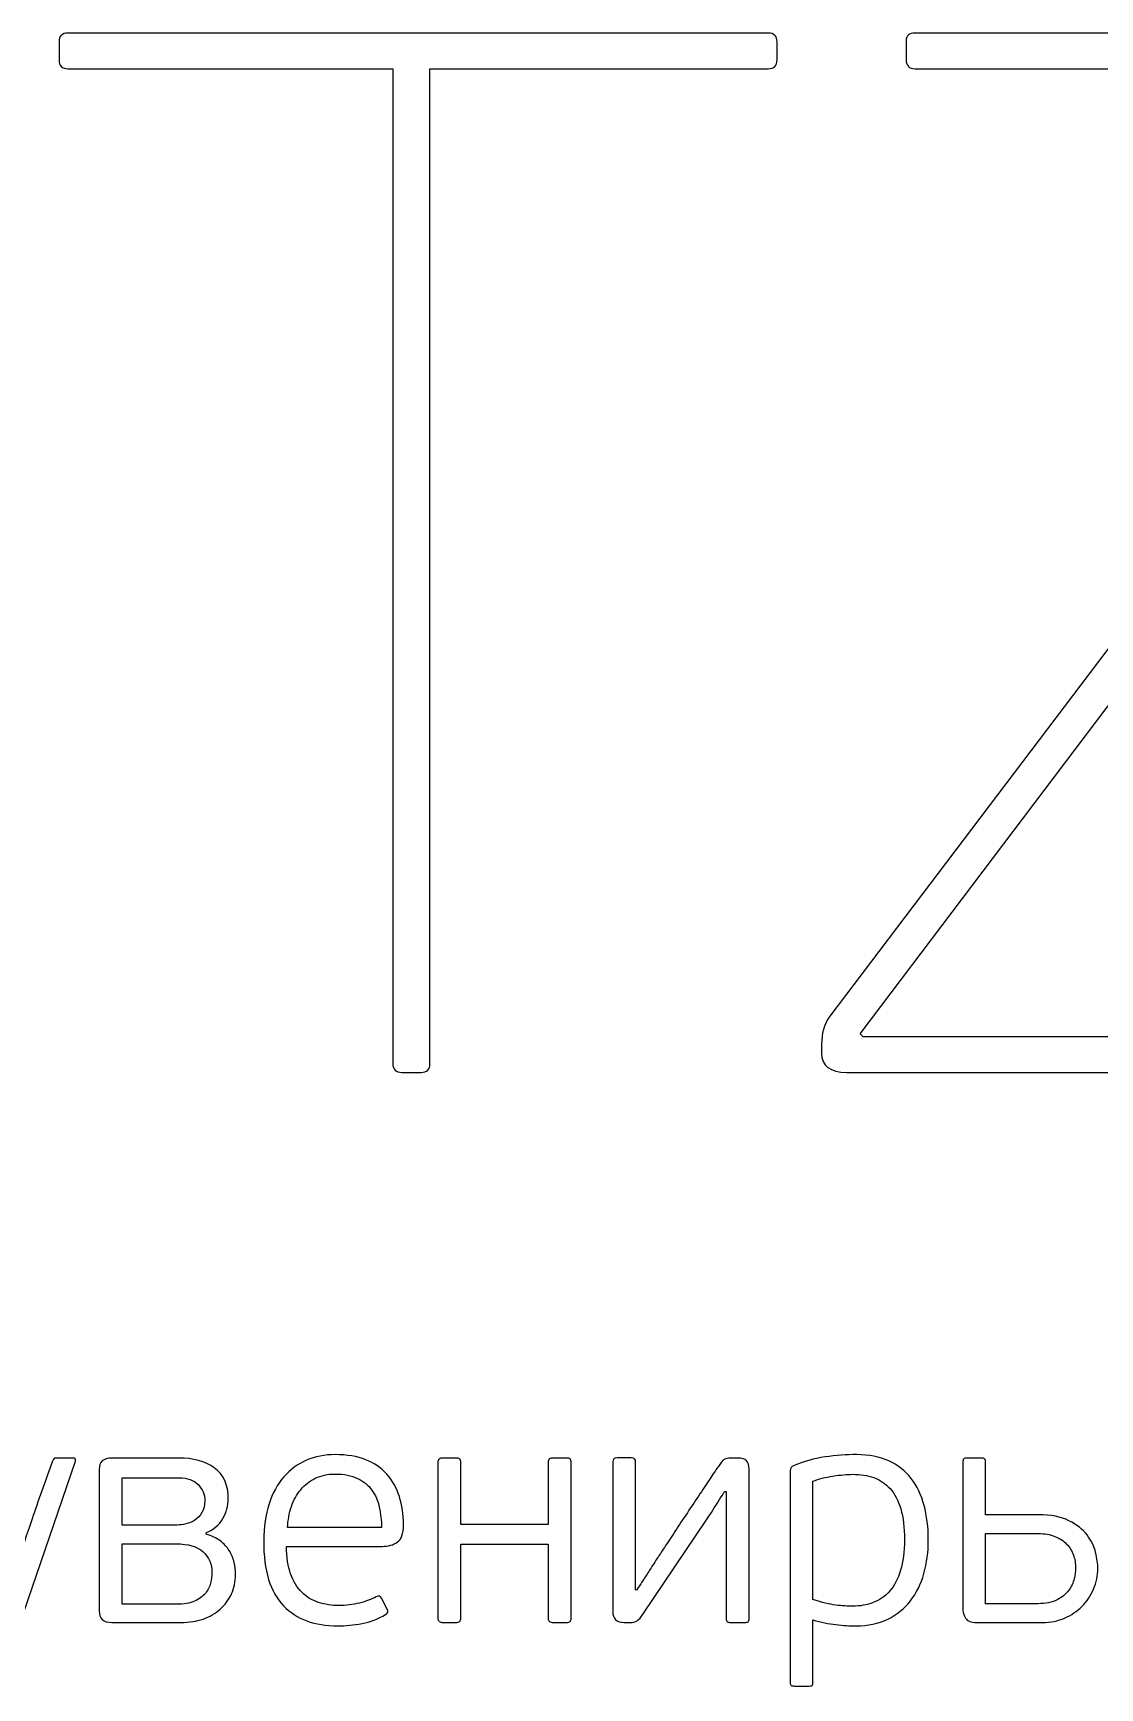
# Model space of a CAD drawing. Header units: centimetres. Extents: x -21.3 to 21.2, y -15.2 to 14.8.
# Drawn here: x 6.617 to 7.396, y -3.583 to -2.374 of the extents above; entities that cross this region are included whole.
import ezdxf

# ---------------------------------------------------------------- set-up
doc = ezdxf.new("R2010")
doc.units = ezdxf.units.CM
doc.header["$MEASUREMENT"] = 0
doc.layers.add('layer 1', color=7, linetype='Continuous')

msp = doc.modelspace()

# ---------------------------------------------------------------- linework, layer by layer
at = {"layer": 'layer 1', "color": 29}
for points, knots in [([(7.15381, -2.37392), (7.15814, -2.37392), (7.1603, -2.37609), (7.1603, -2.38042), (7.1603, -2.38042), (7.1603, -2.38042), (7.1603, -2.39341), (7.1603, -2.39341), (7.1603, -2.39341), (7.1603, -2.39774), (7.15814, -2.39991), (7.15381, -2.39991), (7.15381, -2.39991), (7.15381, -2.39991), (6.90693, -2.39991), (6.90693, -2.39991), (6.90693, -2.39991), (6.90693, -2.39991), (6.90693, -3.12645), (6.90693, -3.12645), (6.90693, -3.12645), (6.90693, -3.13079), (6.90477, -3.13295), (6.90043, -3.13295), (6.90043, -3.13295), (6.90043, -3.13295), (6.88636, -3.13295), (6.88636, -3.13295), (6.88636, -3.13295), (6.88203, -3.13295), (6.87986, -3.13079), (6.87986, -3.12645), (6.87986, -3.12645), (6.87986, -3.12645), (6.87986, -2.39991), (6.87986, -2.39991), (6.87986, -2.39991), (6.87986, -2.39991), (6.64273, -2.39991), (6.64273, -2.39991), (6.64273, -2.39991), (6.6384, -2.39991), (6.63623, -2.39774), (6.63623, -2.39341), (6.63623, -2.39341), (6.63623, -2.39341), (6.63623, -2.38042), (6.63623, -2.38042), (6.63623, -2.38042), (6.63623, -2.37609), (6.6384, -2.37392), (6.64273, -2.37392), (6.64273, -2.37392), (6.64273, -2.37392), (7.15381, -2.37392), (7.15381, -2.37392)], [0, 0, 0, 0, 0.0666667, 0.0666667, 0.0666667, 0.0666667, 0.1333333, 0.1333333, 0.1333333, 0.1333333, 0.2, 0.2, 0.2, 0.2, 0.2666667, 0.2666667, 0.2666667, 0.2666667, 0.3333333, 0.3333333, 0.3333333, 0.3333333, 0.4, 0.4, 0.4, 0.4, 0.4666667, 0.4666667, 0.4666667, 0.4666667, 0.5333333, 0.5333333, 0.5333333, 0.5333333, 0.6, 0.6, 0.6, 0.6, 0.6666667, 0.6666667, 0.6666667, 0.6666667, 0.7333333, 0.7333333, 0.7333333, 0.7333333, 0.8, 0.8, 0.8, 0.8, 0.8666667, 0.8666667, 0.8666667, 0.8666667, 1, 1, 1, 1]), ([(7.261, -2.39991), (7.25667, -2.39991), (7.2545, -2.39774), (7.2545, -2.39341), (7.2545, -2.39341), (7.2545, -2.39341), (7.2545, -2.37933), (7.2545, -2.37933), (7.2545, -2.37933), (7.2545, -2.37572), (7.25667, -2.37392), (7.261, -2.37392), (7.261, -2.37392), (7.261, -2.37392), (7.73093, -2.37392), (7.73093, -2.37392), (7.73093, -2.37392), (7.7367, -2.37392), (7.74121, -2.37482), (7.74446, -2.37662), (7.74446, -2.37662), (7.74771, -2.37843), (7.74933, -2.38258), (7.74933, -2.38908), (7.74933, -2.38908), (7.74933, -2.38908), (7.74933, -2.39558), (7.74933, -2.39558), (7.74933, -2.39558), (7.74933, -2.40207), (7.74753, -2.40785), (7.74392, -2.4129), (7.74392, -2.4129), (7.74392, -2.4129), (7.22094, -3.1048), (7.22094, -3.1048), (7.22094, -3.1048), (7.22094, -3.1048), (7.2231, -3.10696), (7.2231, -3.10696), (7.2231, -3.10696), (7.2231, -3.10696), (7.73743, -3.10696), (7.73743, -3.10696), (7.73743, -3.10696), (7.74176, -3.10696), (7.74392, -3.10913), (7.74392, -3.11346), (7.74392, -3.11346), (7.74392, -3.11346), (7.74392, -3.12645), (7.74392, -3.12645), (7.74392, -3.12645), (7.74392, -3.13079), (7.74176, -3.13295), (7.73743, -3.13295), (7.73743, -3.13295), (7.73743, -3.13295), (7.21119, -3.13295), (7.21119, -3.13295), (7.21119, -3.13295), (7.19892, -3.13295), (7.19278, -3.12826), (7.19278, -3.11887), (7.19278, -3.11887), (7.19278, -3.11887), (7.19278, -3.11238), (7.19278, -3.11238), (7.19278, -3.11238), (7.19278, -3.10444), (7.19459, -3.09794), (7.1982, -3.09289), (7.1982, -3.09289), (7.1982, -3.09289), (7.7201, -2.40315), (7.7201, -2.40315), (7.7201, -2.40315), (7.7201, -2.40315), (7.7201, -2.39991), (7.7201, -2.39991), (7.7201, -2.39991), (7.7201, -2.39991), (7.261, -2.39991), (7.261, -2.39991)], [0, 0, 0, 0, 0.0454545, 0.0454545, 0.0454545, 0.0454545, 0.0909091, 0.0909091, 0.0909091, 0.0909091, 0.1363636, 0.1363636, 0.1363636, 0.1363636, 0.1818182, 0.1818182, 0.1818182, 0.1818182, 0.2272727, 0.2272727, 0.2272727, 0.2272727, 0.2727273, 0.2727273, 0.2727273, 0.2727273, 0.3181818, 0.3181818, 0.3181818, 0.3181818, 0.3636364, 0.3636364, 0.3636364, 0.3636364, 0.4090909, 0.4090909, 0.4090909, 0.4090909, 0.4545455, 0.4545455, 0.4545455, 0.4545455, 0.5, 0.5, 0.5, 0.5, 0.5454545, 0.5454545, 0.5454545, 0.5454545, 0.5909091, 0.5909091, 0.5909091, 0.5909091, 0.6363636, 0.6363636, 0.6363636, 0.6363636, 0.6818182, 0.6818182, 0.6818182, 0.6818182, 0.7272727, 0.7272727, 0.7272727, 0.7272727, 0.7727273, 0.7727273, 0.7727273, 0.7727273, 0.8181818, 0.8181818, 0.8181818, 0.8181818, 0.8636364, 0.8636364, 0.8636364, 0.8636364, 0.9090909, 0.9090909, 0.9090909, 0.9090909, 1, 1, 1, 1]), ([(6.601, -3.55487), (6.59749, -3.56524), (6.59318, -3.57244), (6.58808, -3.57648), (6.58808, -3.57648), (6.58297, -3.58052), (6.57637, -3.58254), (6.56829, -3.58254), (6.56829, -3.58254), (6.56616, -3.58254), (6.56353, -3.58243), (6.5604, -3.5822), (6.5604, -3.5822), (6.55727, -3.58197), (6.5538, -3.58125), (6.54999, -3.58003), (6.54999, -3.58003), (6.54786, -3.57942), (6.54702, -3.57827), (6.54748, -3.5766), (6.54748, -3.5766), (6.54748, -3.5766), (6.54976, -3.56813), (6.54976, -3.56813), (6.54976, -3.56813), (6.55007, -3.56707), (6.55049, -3.56646), (6.55103, -3.5663), (6.55103, -3.5663), (6.55156, -3.56615), (6.55228, -3.56623), (6.5532, -3.56653), (6.5532, -3.56653), (6.5564, -3.5673), (6.5588, -3.56779), (6.5604, -3.56802), (6.5604, -3.56802), (6.562, -3.56825), (6.56372, -3.56836), (6.56555, -3.56836), (6.56555, -3.56836), (6.56799, -3.56836), (6.5702, -3.56817), (6.57218, -3.56779), (6.57218, -3.56779), (6.57416, -3.56741), (6.57596, -3.56665), (6.57755, -3.5655), (6.57755, -3.5655), (6.57916, -3.56436), (6.58064, -3.56276), (6.58202, -3.5607), (6.58202, -3.5607), (6.58339, -3.55864), (6.58461, -3.55594), (6.58567, -3.55258), (6.58567, -3.55258), (6.58567, -3.55258), (6.59254, -3.53382), (6.59254, -3.53382), (6.59254, -3.53382), (6.59254, -3.53382), (6.58865, -3.53382), (6.58865, -3.53382), (6.58865, -3.53382), (6.58697, -3.53382), (6.58545, -3.53352), (6.58408, -3.53291), (6.58408, -3.53291), (6.5827, -3.5323), (6.58148, -3.5304), (6.58041, -3.52719), (6.58041, -3.52719), (6.58041, -3.52719), (6.54382, -3.41695), (6.54382, -3.41695), (6.54382, -3.41695), (6.54336, -3.41542), (6.54389, -3.41466), (6.54542, -3.41466), (6.54542, -3.41466), (6.54542, -3.41466), (6.558, -3.41466), (6.558, -3.41466), (6.558, -3.41466), (6.55907, -3.41466), (6.55975, -3.41482), (6.56006, -3.41512), (6.56006, -3.41512), (6.56036, -3.41542), (6.56067, -3.41596), (6.56097, -3.41672), (6.56097, -3.41672), (6.56204, -3.42008), (6.5636, -3.42488), (6.56566, -3.43113), (6.56566, -3.43113), (6.56772, -3.43738), (6.56989, -3.4439), (6.57218, -3.45069), (6.57218, -3.45069), (6.57447, -3.45747), (6.5766, -3.46399), (6.57859, -3.47024), (6.57859, -3.47024), (6.58057, -3.47649), (6.58217, -3.4813), (6.58339, -3.48465), (6.58339, -3.48465), (6.58385, -3.48587), (6.58457, -3.48827), (6.58556, -3.49186), (6.58556, -3.49186), (6.58655, -3.49544), (6.58766, -3.49929), (6.58888, -3.5034), (6.58888, -3.5034), (6.5901, -3.50752), (6.59124, -3.51141), (6.59231, -3.51507), (6.59231, -3.51507), (6.59338, -3.51873), (6.59414, -3.52117), (6.59459, -3.52239), (6.59459, -3.52239), (6.59459, -3.52239), (6.59574, -3.52239), (6.59574, -3.52239), (6.59574, -3.52239), (6.59665, -3.51964), (6.59776, -3.51622), (6.59906, -3.51209), (6.59906, -3.51209), (6.60035, -3.50798), (6.60165, -3.5039), (6.60294, -3.49986), (6.60294, -3.49986), (6.60424, -3.49582), (6.60538, -3.4922), (6.60638, -3.489), (6.60638, -3.489), (6.60736, -3.4858), (6.60801, -3.48381), (6.60832, -3.48305), (6.60832, -3.48305), (6.60878, -3.48198), (6.60973, -3.47927), (6.61118, -3.47493), (6.61118, -3.47493), (6.61262, -3.47058), (6.61442, -3.46529), (6.61655, -3.45903), (6.61655, -3.45903), (6.61869, -3.45278), (6.62105, -3.44599), (6.62364, -3.43868), (6.62364, -3.43868), (6.62623, -3.43136), (6.62883, -3.42412), (6.63142, -3.41695), (6.63142, -3.41695), (6.63172, -3.41619), (6.63203, -3.41562), (6.63233, -3.41523), (6.63233, -3.41523), (6.63264, -3.41485), (6.63333, -3.41466), (6.63439, -3.41466), (6.63439, -3.41466), (6.63439, -3.41466), (6.64629, -3.41466), (6.64629, -3.41466), (6.64629, -3.41466), (6.64796, -3.41466), (6.64857, -3.41542), (6.64812, -3.41695), (6.64812, -3.41695), (6.64812, -3.41695), (6.601, -3.55487), (6.601, -3.55487)], [0, 0, 0, 0, 0.0217391, 0.0217391, 0.0217391, 0.0217391, 0.0434783, 0.0434783, 0.0434783, 0.0434783, 0.0652174, 0.0652174, 0.0652174, 0.0652174, 0.0869565, 0.0869565, 0.0869565, 0.0869565, 0.1086957, 0.1086957, 0.1086957, 0.1086957, 0.1304348, 0.1304348, 0.1304348, 0.1304348, 0.1521739, 0.1521739, 0.1521739, 0.1521739, 0.173913, 0.173913, 0.173913, 0.173913, 0.1956522, 0.1956522, 0.1956522, 0.1956522, 0.2173913, 0.2173913, 0.2173913, 0.2173913, 0.2391304, 0.2391304, 0.2391304, 0.2391304, 0.2608696, 0.2608696, 0.2608696, 0.2608696, 0.2826087, 0.2826087, 0.2826087, 0.2826087, 0.3043478, 0.3043478, 0.3043478, 0.3043478, 0.326087, 0.326087, 0.326087, 0.326087, 0.3478261, 0.3478261, 0.3478261, 0.3478261, 0.3695652, 0.3695652, 0.3695652, 0.3695652, 0.3913043, 0.3913043, 0.3913043, 0.3913043, 0.4130435, 0.4130435, 0.4130435, 0.4130435, 0.4347826, 0.4347826, 0.4347826, 0.4347826, 0.4565217, 0.4565217, 0.4565217, 0.4565217, 0.4782609, 0.4782609, 0.4782609, 0.4782609, 0.5, 0.5, 0.5, 0.5, 0.5217391, 0.5217391, 0.5217391, 0.5217391, 0.5434783, 0.5434783, 0.5434783, 0.5434783, 0.5652174, 0.5652174, 0.5652174, 0.5652174, 0.5869565, 0.5869565, 0.5869565, 0.5869565, 0.6086957, 0.6086957, 0.6086957, 0.6086957, 0.6304348, 0.6304348, 0.6304348, 0.6304348, 0.6521739, 0.6521739, 0.6521739, 0.6521739, 0.673913, 0.673913, 0.673913, 0.673913, 0.6956522, 0.6956522, 0.6956522, 0.6956522, 0.7173913, 0.7173913, 0.7173913, 0.7173913, 0.7391304, 0.7391304, 0.7391304, 0.7391304, 0.7608696, 0.7608696, 0.7608696, 0.7608696, 0.7826087, 0.7826087, 0.7826087, 0.7826087, 0.8043478, 0.8043478, 0.8043478, 0.8043478, 0.826087, 0.826087, 0.826087, 0.826087, 0.8478261, 0.8478261, 0.8478261, 0.8478261, 0.8695652, 0.8695652, 0.8695652, 0.8695652, 0.8913043, 0.8913043, 0.8913043, 0.8913043, 0.9130435, 0.9130435, 0.9130435, 0.9130435, 0.9347826, 0.9347826, 0.9347826, 0.9347826, 0.9565217, 0.9565217, 0.9565217, 0.9565217, 1, 1, 1, 1]), ([(6.74349, -3.47024), (6.74761, -3.47146), (6.75104, -3.4731), (6.75378, -3.47516), (6.75378, -3.47516), (6.75653, -3.47722), (6.75874, -3.47958), (6.76041, -3.48225), (6.76041, -3.48225), (6.76209, -3.48492), (6.76327, -3.48778), (6.76396, -3.49083), (6.76396, -3.49083), (6.76465, -3.49388), (6.76499, -3.49685), (6.76499, -3.49975), (6.76499, -3.49975), (6.76499, -3.50493), (6.764, -3.50966), (6.76202, -3.51393), (6.76202, -3.51393), (6.76003, -3.5182), (6.75729, -3.52189), (6.75378, -3.52502), (6.75378, -3.52502), (6.75027, -3.52815), (6.74612, -3.53055), (6.74132, -3.53222), (6.74132, -3.53222), (6.73652, -3.5339), (6.73122, -3.53474), (6.72542, -3.53474), (6.72542, -3.53474), (6.72542, -3.53474), (6.67464, -3.53474), (6.67464, -3.53474), (6.67464, -3.53474), (6.66854, -3.53474), (6.6655, -3.53192), (6.6655, -3.52628), (6.6655, -3.52628), (6.6655, -3.52628), (6.6655, -3.42312), (6.6655, -3.42312), (6.6655, -3.42312), (6.6655, -3.41748), (6.66854, -3.41466), (6.67464, -3.41466), (6.67464, -3.41466), (6.67464, -3.41466), (6.72359, -3.41466), (6.72359, -3.41466), (6.72359, -3.41466), (6.73412, -3.41466), (6.74276, -3.41706), (6.74955, -3.42187), (6.74955, -3.42187), (6.75634, -3.42667), (6.75973, -3.43418), (6.75973, -3.4444), (6.75973, -3.4444), (6.75973, -3.44943), (6.75839, -3.45427), (6.75573, -3.45892), (6.75573, -3.45892), (6.75306, -3.46357), (6.74906, -3.46696), (6.74372, -3.4691), (6.74372, -3.4691), (6.74372, -3.4691), (6.74349, -3.47024), (6.74349, -3.47024)], [0, 0, 0, 0, 0.0526316, 0.0526316, 0.0526316, 0.0526316, 0.1052632, 0.1052632, 0.1052632, 0.1052632, 0.1578947, 0.1578947, 0.1578947, 0.1578947, 0.2105263, 0.2105263, 0.2105263, 0.2105263, 0.2631579, 0.2631579, 0.2631579, 0.2631579, 0.3157895, 0.3157895, 0.3157895, 0.3157895, 0.3684211, 0.3684211, 0.3684211, 0.3684211, 0.4210526, 0.4210526, 0.4210526, 0.4210526, 0.4736842, 0.4736842, 0.4736842, 0.4736842, 0.5263158, 0.5263158, 0.5263158, 0.5263158, 0.5789474, 0.5789474, 0.5789474, 0.5789474, 0.6315789, 0.6315789, 0.6315789, 0.6315789, 0.6842105, 0.6842105, 0.6842105, 0.6842105, 0.7368421, 0.7368421, 0.7368421, 0.7368421, 0.7894737, 0.7894737, 0.7894737, 0.7894737, 0.8421053, 0.8421053, 0.8421053, 0.8421053, 0.8947368, 0.8947368, 0.8947368, 0.8947368, 1, 1, 1, 1]), ([(6.83772, -3.41215), (6.84641, -3.41215), (6.85389, -3.4134), (6.86013, -3.41592), (6.86013, -3.41592), (6.86639, -3.41843), (6.87154, -3.42198), (6.87558, -3.42655), (6.87558, -3.42655), (6.87962, -3.43113), (6.88263, -3.43654), (6.88461, -3.44279), (6.88461, -3.44279), (6.88659, -3.44905), (6.88758, -3.45591), (6.88758, -3.46338), (6.88758, -3.46338), (6.88758, -3.46978), (6.8861, -3.47401), (6.88312, -3.47607), (6.88312, -3.47607), (6.88015, -3.47813), (6.87653, -3.47916), (6.87226, -3.47916), (6.87226, -3.47916), (6.87226, -3.47916), (6.80227, -3.47916), (6.80227, -3.47916), (6.80227, -3.47916), (6.80227, -3.48705), (6.80326, -3.49376), (6.80524, -3.49929), (6.80524, -3.49929), (6.80723, -3.50481), (6.80997, -3.50932), (6.8134, -3.51271), (6.8134, -3.51271), (6.81683, -3.51614), (6.82091, -3.51862), (6.82556, -3.5201), (6.82556, -3.5201), (6.83021, -3.52163), (6.83525, -3.52239), (6.84058, -3.52239), (6.84058, -3.52239), (6.84565, -3.52239), (6.85057, -3.52178), (6.85541, -3.52056), (6.85541, -3.52056), (6.86021, -3.51934), (6.86429, -3.51781), (6.86768, -3.51599), (6.86768, -3.51599), (6.86951, -3.51507), (6.87081, -3.51538), (6.87157, -3.5169), (6.87157, -3.5169), (6.87157, -3.5169), (6.87569, -3.52494), (6.87569, -3.52494), (6.87569, -3.52494), (6.8766, -3.52681), (6.87622, -3.52811), (6.87454, -3.52891), (6.87454, -3.52891), (6.86921, -3.53215), (6.86349, -3.53436), (6.85739, -3.5355), (6.85739, -3.5355), (6.85129, -3.53668), (6.84534, -3.53726), (6.83955, -3.53726), (6.83955, -3.53726), (6.82278, -3.53726), (6.80959, -3.53234), (6.79998, -3.5225), (6.79998, -3.5225), (6.79038, -3.51267), (6.78557, -3.49692), (6.78557, -3.47527), (6.78557, -3.47527), (6.78557, -3.46506), (6.78687, -3.45602), (6.78946, -3.44817), (6.78946, -3.44817), (6.79205, -3.44032), (6.79567, -3.43372), (6.80033, -3.42839), (6.80033, -3.42839), (6.80498, -3.42305), (6.81047, -3.41901), (6.81679, -3.41626), (6.81679, -3.41626), (6.82312, -3.41352), (6.8301, -3.41215), (6.83772, -3.41215)], [0, 0, 0, 0, 0.04, 0.04, 0.04, 0.04, 0.08, 0.08, 0.08, 0.08, 0.12, 0.12, 0.12, 0.12, 0.16, 0.16, 0.16, 0.16, 0.2, 0.2, 0.2, 0.2, 0.24, 0.24, 0.24, 0.24, 0.28, 0.28, 0.28, 0.28, 0.32, 0.32, 0.32, 0.32, 0.36, 0.36, 0.36, 0.36, 0.4, 0.4, 0.4, 0.4, 0.44, 0.44, 0.44, 0.44, 0.48, 0.48, 0.48, 0.48, 0.52, 0.52, 0.52, 0.52, 0.56, 0.56, 0.56, 0.56, 0.6, 0.6, 0.6, 0.6, 0.64, 0.64, 0.64, 0.64, 0.68, 0.68, 0.68, 0.68, 0.72, 0.72, 0.72, 0.72, 0.76, 0.76, 0.76, 0.76, 0.8, 0.8, 0.8, 0.8, 0.84, 0.84, 0.84, 0.84, 0.88, 0.88, 0.88, 0.88, 0.92, 0.92, 0.92, 0.92, 1, 1, 1, 1]), ([(6.92944, -3.53131), (6.92944, -3.53268), (6.92913, -3.5336), (6.92852, -3.53405), (6.92852, -3.53405), (6.92795, -3.53451), (6.92704, -3.53474), (6.92582, -3.53474), (6.92582, -3.53474), (6.92582, -3.53474), (6.91659, -3.53474), (6.91659, -3.53474), (6.91659, -3.53474), (6.91537, -3.53474), (6.91442, -3.53451), (6.91377, -3.53405), (6.91377, -3.53405), (6.91308, -3.5336), (6.91274, -3.53268), (6.91274, -3.53131), (6.91274, -3.53131), (6.91274, -3.53131), (6.91274, -3.41809), (6.91274, -3.41809), (6.91274, -3.41809), (6.91274, -3.41672), (6.91308, -3.4158), (6.91377, -3.41535), (6.91377, -3.41535), (6.91442, -3.41489), (6.91537, -3.41466), (6.91659, -3.41466), (6.91659, -3.41466), (6.91659, -3.41466), (6.92582, -3.41466), (6.92582, -3.41466), (6.92582, -3.41466), (6.92704, -3.41466), (6.92795, -3.41489), (6.92852, -3.41535), (6.92852, -3.41535), (6.92913, -3.4158), (6.92944, -3.41672), (6.92944, -3.41809), (6.92944, -3.41809), (6.92944, -3.41809), (6.92944, -3.46315), (6.92944, -3.46315), (6.92944, -3.46315), (6.92944, -3.46315), (6.99325, -3.46315), (6.99325, -3.46315), (6.99325, -3.46315), (6.99325, -3.46315), (6.99325, -3.41809), (6.99325, -3.41809), (6.99325, -3.41809), (6.99325, -3.41672), (6.99356, -3.4158), (6.99417, -3.41535), (6.99417, -3.41535), (6.99481, -3.41489), (6.99573, -3.41466), (6.99695, -3.41466), (6.99695, -3.41466), (6.99695, -3.41466), (7.00648, -3.41466), (7.00648, -3.41466), (7.00648, -3.41466), (7.00785, -3.41466), (7.0088, -3.41489), (7.00926, -3.41535), (7.00926, -3.41535), (7.00972, -3.4158), (7.00995, -3.41672), (7.00995, -3.41809), (7.00995, -3.41809), (7.00995, -3.41809), (7.00995, -3.53131), (7.00995, -3.53131), (7.00995, -3.53131), (7.00995, -3.53268), (7.00972, -3.5336), (7.00926, -3.53405), (7.00926, -3.53405), (7.0088, -3.53451), (7.00785, -3.53474), (7.00648, -3.53474), (7.00648, -3.53474), (7.00648, -3.53474), (6.99695, -3.53474), (6.99695, -3.53474), (6.99695, -3.53474), (6.99573, -3.53474), (6.99481, -3.53451), (6.99417, -3.53405), (6.99417, -3.53405), (6.99356, -3.5336), (6.99325, -3.53268), (6.99325, -3.53131), (6.99325, -3.53131), (6.99325, -3.53131), (6.99325, -3.47756), (6.99325, -3.47756), (6.99325, -3.47756), (6.99325, -3.47756), (6.92944, -3.47756), (6.92944, -3.47756), (6.92944, -3.47756), (6.92944, -3.47756), (6.92944, -3.53131), (6.92944, -3.53131)], [0, 0, 0, 0, 0.0344828, 0.0344828, 0.0344828, 0.0344828, 0.0689655, 0.0689655, 0.0689655, 0.0689655, 0.1034483, 0.1034483, 0.1034483, 0.1034483, 0.137931, 0.137931, 0.137931, 0.137931, 0.1724138, 0.1724138, 0.1724138, 0.1724138, 0.2068966, 0.2068966, 0.2068966, 0.2068966, 0.2413793, 0.2413793, 0.2413793, 0.2413793, 0.2758621, 0.2758621, 0.2758621, 0.2758621, 0.3103448, 0.3103448, 0.3103448, 0.3103448, 0.3448276, 0.3448276, 0.3448276, 0.3448276, 0.3793103, 0.3793103, 0.3793103, 0.3793103, 0.4137931, 0.4137931, 0.4137931, 0.4137931, 0.4482759, 0.4482759, 0.4482759, 0.4482759, 0.4827586, 0.4827586, 0.4827586, 0.4827586, 0.5172414, 0.5172414, 0.5172414, 0.5172414, 0.5517241, 0.5517241, 0.5517241, 0.5517241, 0.5862069, 0.5862069, 0.5862069, 0.5862069, 0.6206897, 0.6206897, 0.6206897, 0.6206897, 0.6551724, 0.6551724, 0.6551724, 0.6551724, 0.6896552, 0.6896552, 0.6896552, 0.6896552, 0.7241379, 0.7241379, 0.7241379, 0.7241379, 0.7586207, 0.7586207, 0.7586207, 0.7586207, 0.7931034, 0.7931034, 0.7931034, 0.7931034, 0.8275862, 0.8275862, 0.8275862, 0.8275862, 0.862069, 0.862069, 0.862069, 0.862069, 0.8965517, 0.8965517, 0.8965517, 0.8965517, 0.9310345, 0.9310345, 0.9310345, 0.9310345, 1, 1, 1, 1]), ([(7.04037, -3.41764), (7.04037, -3.4155), (7.04144, -3.41443), (7.04357, -3.41443), (7.04357, -3.41443), (7.04357, -3.41443), (7.05386, -3.41443), (7.05386, -3.41443), (7.05386, -3.41443), (7.056, -3.41443), (7.05707, -3.4155), (7.05707, -3.41764), (7.05707, -3.41764), (7.05707, -3.41764), (7.05707, -3.51095), (7.05707, -3.51095), (7.05707, -3.51095), (7.05707, -3.51095), (7.05775, -3.51118), (7.05775, -3.51118), (7.05775, -3.51118), (7.05836, -3.51027), (7.05939, -3.50871), (7.06084, -3.50649), (7.06084, -3.50649), (7.06229, -3.50428), (7.06381, -3.50192), (7.06542, -3.4994), (7.06542, -3.4994), (7.06701, -3.49689), (7.06854, -3.49449), (7.06999, -3.4922), (7.06999, -3.4922), (7.07144, -3.48991), (7.07247, -3.48839), (7.07308, -3.48762), (7.07308, -3.48762), (7.07414, -3.48595), (7.07582, -3.48339), (7.07811, -3.47996), (7.07811, -3.47996), (7.08039, -3.47653), (7.08295, -3.47264), (7.08577, -3.4683), (7.08577, -3.4683), (7.08859, -3.46395), (7.0916, -3.45938), (7.0948, -3.45457), (7.0948, -3.45457), (7.09801, -3.44977), (7.10106, -3.4452), (7.10396, -3.44085), (7.10396, -3.44085), (7.10685, -3.43651), (7.10948, -3.43254), (7.11185, -3.42896), (7.11185, -3.42896), (7.11421, -3.42537), (7.11608, -3.42267), (7.11745, -3.42084), (7.11745, -3.42084), (7.11882, -3.41855), (7.12008, -3.41695), (7.12122, -3.41603), (7.12122, -3.41603), (7.12236, -3.41512), (7.12431, -3.41466), (7.12705, -3.41466), (7.12705, -3.41466), (7.12705, -3.41466), (7.13209, -3.41466), (7.13209, -3.41466), (7.13209, -3.41466), (7.13727, -3.41466), (7.13986, -3.41733), (7.13986, -3.42267), (7.13986, -3.42267), (7.13986, -3.42267), (7.13986, -3.53177), (7.13986, -3.53177), (7.13986, -3.53177), (7.13986, -3.53299), (7.13964, -3.53379), (7.13918, -3.53417), (7.13918, -3.53417), (7.13872, -3.53455), (7.13788, -3.53474), (7.13666, -3.53474), (7.13666, -3.53474), (7.13666, -3.53474), (7.12637, -3.53474), (7.12637, -3.53474), (7.12637, -3.53474), (7.12515, -3.53474), (7.12431, -3.53455), (7.12385, -3.53417), (7.12385, -3.53417), (7.1234, -3.53379), (7.12317, -3.53299), (7.12317, -3.53177), (7.12317, -3.53177), (7.12317, -3.53177), (7.12317, -3.43914), (7.12317, -3.43914), (7.12317, -3.43914), (7.12317, -3.43914), (7.12202, -3.43914), (7.12202, -3.43914), (7.12202, -3.43914), (7.12156, -3.43975), (7.12073, -3.44104), (7.11951, -3.44302), (7.11951, -3.44302), (7.11829, -3.44501), (7.11695, -3.44714), (7.1155, -3.44943), (7.1155, -3.44943), (7.11406, -3.45171), (7.11268, -3.45385), (7.11139, -3.45583), (7.11139, -3.45583), (7.11009, -3.45781), (7.10922, -3.45911), (7.10876, -3.45972), (7.10876, -3.45972), (7.10876, -3.45972), (7.06256, -3.52856), (7.06256, -3.52856), (7.06256, -3.52856), (7.06103, -3.53101), (7.05958, -3.53264), (7.05821, -3.53348), (7.05821, -3.53348), (7.05684, -3.53432), (7.05508, -3.53474), (7.05295, -3.53474), (7.05295, -3.53474), (7.05295, -3.53474), (7.0486, -3.53474), (7.0486, -3.53474), (7.0486, -3.53474), (7.04312, -3.53474), (7.04037, -3.53207), (7.04037, -3.52674), (7.04037, -3.52674), (7.04037, -3.52674), (7.04037, -3.41764), (7.04037, -3.41764)], [0, 0, 0, 0, 0.0263158, 0.0263158, 0.0263158, 0.0263158, 0.0526316, 0.0526316, 0.0526316, 0.0526316, 0.0789474, 0.0789474, 0.0789474, 0.0789474, 0.1052632, 0.1052632, 0.1052632, 0.1052632, 0.1315789, 0.1315789, 0.1315789, 0.1315789, 0.1578947, 0.1578947, 0.1578947, 0.1578947, 0.1842105, 0.1842105, 0.1842105, 0.1842105, 0.2105263, 0.2105263, 0.2105263, 0.2105263, 0.2368421, 0.2368421, 0.2368421, 0.2368421, 0.2631579, 0.2631579, 0.2631579, 0.2631579, 0.2894737, 0.2894737, 0.2894737, 0.2894737, 0.3157895, 0.3157895, 0.3157895, 0.3157895, 0.3421053, 0.3421053, 0.3421053, 0.3421053, 0.3684211, 0.3684211, 0.3684211, 0.3684211, 0.3947368, 0.3947368, 0.3947368, 0.3947368, 0.4210526, 0.4210526, 0.4210526, 0.4210526, 0.4473684, 0.4473684, 0.4473684, 0.4473684, 0.4736842, 0.4736842, 0.4736842, 0.4736842, 0.5, 0.5, 0.5, 0.5, 0.5263158, 0.5263158, 0.5263158, 0.5263158, 0.5526316, 0.5526316, 0.5526316, 0.5526316, 0.5789474, 0.5789474, 0.5789474, 0.5789474, 0.6052632, 0.6052632, 0.6052632, 0.6052632, 0.6315789, 0.6315789, 0.6315789, 0.6315789, 0.6578947, 0.6578947, 0.6578947, 0.6578947, 0.6842105, 0.6842105, 0.6842105, 0.6842105, 0.7105263, 0.7105263, 0.7105263, 0.7105263, 0.7368421, 0.7368421, 0.7368421, 0.7368421, 0.7631579, 0.7631579, 0.7631579, 0.7631579, 0.7894737, 0.7894737, 0.7894737, 0.7894737, 0.8157895, 0.8157895, 0.8157895, 0.8157895, 0.8421053, 0.8421053, 0.8421053, 0.8421053, 0.8684211, 0.8684211, 0.8684211, 0.8684211, 0.8947368, 0.8947368, 0.8947368, 0.8947368, 0.9210526, 0.9210526, 0.9210526, 0.9210526, 0.9473684, 0.9473684, 0.9473684, 0.9473684, 1, 1, 1, 1]), ([(7.27069, -3.47436), (7.27069, -3.4832), (7.26962, -3.49144), (7.26749, -3.49906), (7.26749, -3.49906), (7.26536, -3.50669), (7.26208, -3.51332), (7.25766, -3.51896), (7.25766, -3.51896), (7.25324, -3.5246), (7.24771, -3.52906), (7.24108, -3.53234), (7.24108, -3.53234), (7.23444, -3.53562), (7.2267, -3.53726), (7.21786, -3.53726), (7.21786, -3.53726), (7.21343, -3.53726), (7.20856, -3.53695), (7.20322, -3.53634), (7.20322, -3.53634), (7.19789, -3.53573), (7.19232, -3.53459), (7.18652, -3.53291), (7.18652, -3.53291), (7.18652, -3.53291), (7.18652, -3.57842), (7.18652, -3.57842), (7.18652, -3.57842), (7.18652, -3.57965), (7.18633, -3.58041), (7.18595, -3.58071), (7.18595, -3.58071), (7.18557, -3.58102), (7.18477, -3.58117), (7.18355, -3.58117), (7.18355, -3.58117), (7.18355, -3.58117), (7.17303, -3.58117), (7.17303, -3.58117), (7.17303, -3.58117), (7.17196, -3.58117), (7.17116, -3.58102), (7.17063, -3.58071), (7.17063, -3.58071), (7.1701, -3.58041), (7.16983, -3.57965), (7.16983, -3.57842), (7.16983, -3.57842), (7.16983, -3.57842), (7.16983, -3.42404), (7.16983, -3.42404), (7.16983, -3.42404), (7.16983, -3.42221), (7.17067, -3.42099), (7.17235, -3.42038), (7.17235, -3.42038), (7.17966, -3.41718), (7.18732, -3.415), (7.19533, -3.41386), (7.19533, -3.41386), (7.20334, -3.41272), (7.211, -3.41215), (7.21832, -3.41215), (7.21832, -3.41215), (7.22731, -3.41215), (7.23513, -3.41367), (7.24176, -3.41672), (7.24176, -3.41672), (7.24839, -3.41977), (7.25385, -3.42404), (7.25811, -3.42953), (7.25811, -3.42953), (7.26238, -3.43502), (7.26555, -3.44157), (7.2676, -3.4492), (7.2676, -3.4492), (7.26966, -3.45682), (7.27069, -3.46521), (7.27069, -3.47436)], [0, 0, 0, 0, 0.047619, 0.047619, 0.047619, 0.047619, 0.0952381, 0.0952381, 0.0952381, 0.0952381, 0.1428571, 0.1428571, 0.1428571, 0.1428571, 0.1904762, 0.1904762, 0.1904762, 0.1904762, 0.2380952, 0.2380952, 0.2380952, 0.2380952, 0.2857143, 0.2857143, 0.2857143, 0.2857143, 0.3333333, 0.3333333, 0.3333333, 0.3333333, 0.3809524, 0.3809524, 0.3809524, 0.3809524, 0.4285714, 0.4285714, 0.4285714, 0.4285714, 0.4761905, 0.4761905, 0.4761905, 0.4761905, 0.5238095, 0.5238095, 0.5238095, 0.5238095, 0.5714286, 0.5714286, 0.5714286, 0.5714286, 0.6190476, 0.6190476, 0.6190476, 0.6190476, 0.6666667, 0.6666667, 0.6666667, 0.6666667, 0.7142857, 0.7142857, 0.7142857, 0.7142857, 0.7619048, 0.7619048, 0.7619048, 0.7619048, 0.8095238, 0.8095238, 0.8095238, 0.8095238, 0.8571429, 0.8571429, 0.8571429, 0.8571429, 0.9047619, 0.9047619, 0.9047619, 0.9047619, 1, 1, 1, 1]), ([(7.35086, -3.45606), (7.36016, -3.45606), (7.36763, -3.45751), (7.37335, -3.46041), (7.37335, -3.46041), (7.37903, -3.4633), (7.38345, -3.46677), (7.38658, -3.47081), (7.38658, -3.47081), (7.38966, -3.47485), (7.39176, -3.47912), (7.39283, -3.48362), (7.39283, -3.48362), (7.3939, -3.48812), (7.39443, -3.49197), (7.39443, -3.49517), (7.39443, -3.49517), (7.39443, -3.50051), (7.3934, -3.50558), (7.39134, -3.51038), (7.39134, -3.51038), (7.38928, -3.51518), (7.38646, -3.51938), (7.38288, -3.52296), (7.38288, -3.52296), (7.3793, -3.52654), (7.37506, -3.5294), (7.37018, -3.53154), (7.37018, -3.53154), (7.3653, -3.53367), (7.35997, -3.53474), (7.35418, -3.53474), (7.35418, -3.53474), (7.35418, -3.53474), (7.30569, -3.53474), (7.30569, -3.53474), (7.30569, -3.53474), (7.30188, -3.53474), (7.29928, -3.53371), (7.29791, -3.53165), (7.29791, -3.53165), (7.29654, -3.5296), (7.29585, -3.52712), (7.29585, -3.52422), (7.29585, -3.52422), (7.29585, -3.52422), (7.29585, -3.41809), (7.29585, -3.41809), (7.29585, -3.41809), (7.29585, -3.41672), (7.29608, -3.4158), (7.29654, -3.41535), (7.29654, -3.41535), (7.297, -3.41489), (7.29787, -3.41466), (7.29909, -3.41466), (7.29909, -3.41466), (7.29909, -3.41466), (7.30885, -3.41466), (7.30885, -3.41466), (7.30885, -3.41466), (7.31022, -3.41466), (7.31122, -3.41489), (7.31175, -3.41535), (7.31175, -3.41535), (7.31228, -3.4158), (7.31255, -3.41672), (7.31255, -3.41809), (7.31255, -3.41809), (7.31255, -3.41809), (7.31255, -3.45606), (7.31255, -3.45606), (7.31255, -3.45606), (7.31255, -3.45606), (7.35086, -3.45606), (7.35086, -3.45606)], [0, 0, 0, 0, 0.05, 0.05, 0.05, 0.05, 0.1, 0.1, 0.1, 0.1, 0.15, 0.15, 0.15, 0.15, 0.2, 0.2, 0.2, 0.2, 0.25, 0.25, 0.25, 0.25, 0.3, 0.3, 0.3, 0.3, 0.35, 0.35, 0.35, 0.35, 0.4, 0.4, 0.4, 0.4, 0.45, 0.45, 0.45, 0.45, 0.5, 0.5, 0.5, 0.5, 0.55, 0.55, 0.55, 0.55, 0.6, 0.6, 0.6, 0.6, 0.65, 0.65, 0.65, 0.65, 0.7, 0.7, 0.7, 0.7, 0.75, 0.75, 0.75, 0.75, 0.8, 0.8, 0.8, 0.8, 0.85, 0.85, 0.85, 0.85, 0.9, 0.9, 0.9, 0.9, 1, 1, 1, 1]), ([(6.68219, -3.46361), (6.68219, -3.46361), (6.72245, -3.46361), (6.72245, -3.46361), (6.72245, -3.46361), (6.72428, -3.46361), (6.72638, -3.46334), (6.72874, -3.46281), (6.72874, -3.46281), (6.7311, -3.46227), (6.73331, -3.46132), (6.73537, -3.45999), (6.73537, -3.45999), (6.73743, -3.45861), (6.73915, -3.45679), (6.74052, -3.45454), (6.74052, -3.45454), (6.74189, -3.45225), (6.74258, -3.44935), (6.74258, -3.44588), (6.74258, -3.44588), (6.74258, -3.44119), (6.74094, -3.43723), (6.73766, -3.43395), (6.73766, -3.43395), (6.73438, -3.43071), (6.72984, -3.42907), (6.72405, -3.42907), (6.72405, -3.42907), (6.72405, -3.42907), (6.68219, -3.42907), (6.68219, -3.42907), (6.68219, -3.42907), (6.68219, -3.42907), (6.68219, -3.46361), (6.68219, -3.46361)], [0, 0, 0, 0, 0.1, 0.1, 0.1, 0.1, 0.2, 0.2, 0.2, 0.2, 0.3, 0.3, 0.3, 0.3, 0.4, 0.4, 0.4, 0.4, 0.5, 0.5, 0.5, 0.5, 0.6, 0.6, 0.6, 0.6, 0.7, 0.7, 0.7, 0.7, 0.8, 0.8, 0.8, 0.8, 1, 1, 1, 1]), ([(6.87157, -3.46544), (6.87157, -3.46026), (6.87104, -3.4553), (6.86997, -3.45057), (6.86997, -3.45057), (6.86891, -3.44584), (6.86711, -3.44169), (6.86456, -3.43811), (6.86456, -3.43811), (6.86204, -3.43452), (6.85857, -3.43166), (6.85415, -3.42953), (6.85415, -3.42953), (6.84969, -3.42739), (6.8442, -3.42633), (6.83761, -3.42633), (6.83761, -3.42633), (6.83227, -3.42633), (6.82747, -3.42736), (6.82327, -3.42941), (6.82327, -3.42941), (6.81904, -3.43147), (6.8155, -3.43426), (6.8126, -3.43776), (6.8126, -3.43776), (6.8097, -3.44127), (6.80742, -3.44539), (6.80581, -3.45012), (6.80581, -3.45012), (6.80421, -3.45484), (6.80326, -3.45995), (6.80296, -3.46544), (6.80296, -3.46544), (6.80296, -3.46544), (6.87157, -3.46544), (6.87157, -3.46544)], [0, 0, 0, 0, 0.1, 0.1, 0.1, 0.1, 0.2, 0.2, 0.2, 0.2, 0.3, 0.3, 0.3, 0.3, 0.4, 0.4, 0.4, 0.4, 0.5, 0.5, 0.5, 0.5, 0.6, 0.6, 0.6, 0.6, 0.7, 0.7, 0.7, 0.7, 0.8, 0.8, 0.8, 0.8, 1, 1, 1, 1]), ([(7.25331, -3.47436), (7.25331, -3.46536), (7.2524, -3.45781), (7.25056, -3.45171), (7.25056, -3.45171), (7.24874, -3.44562), (7.24614, -3.4407), (7.24279, -3.43696), (7.24279, -3.43696), (7.23943, -3.43322), (7.23547, -3.43056), (7.2309, -3.42896), (7.2309, -3.42896), (7.22632, -3.42736), (7.22121, -3.42655), (7.21557, -3.42655), (7.21557, -3.42655), (7.21146, -3.42655), (7.20661, -3.42698), (7.20105, -3.42782), (7.20105, -3.42782), (7.19548, -3.42865), (7.19064, -3.42991), (7.18652, -3.43159), (7.18652, -3.43159), (7.18652, -3.43159), (7.18652, -3.51804), (7.18652, -3.51804), (7.18652, -3.51804), (7.19293, -3.52018), (7.19846, -3.52151), (7.20311, -3.52205), (7.20311, -3.52205), (7.20776, -3.52258), (7.21184, -3.52285), (7.21534, -3.52285), (7.21534, -3.52285), (7.22083, -3.52285), (7.2259, -3.52197), (7.23055, -3.52021), (7.23055, -3.52021), (7.2352, -3.51846), (7.2392, -3.51564), (7.24256, -3.51175), (7.24256, -3.51175), (7.24591, -3.50787), (7.24855, -3.50283), (7.25045, -3.49666), (7.25045, -3.49666), (7.25236, -3.49048), (7.25331, -3.48305), (7.25331, -3.47436)], [0, 0, 0, 0, 0.0714286, 0.0714286, 0.0714286, 0.0714286, 0.1428571, 0.1428571, 0.1428571, 0.1428571, 0.2142857, 0.2142857, 0.2142857, 0.2142857, 0.2857143, 0.2857143, 0.2857143, 0.2857143, 0.3571429, 0.3571429, 0.3571429, 0.3571429, 0.4285714, 0.4285714, 0.4285714, 0.4285714, 0.5, 0.5, 0.5, 0.5, 0.5714286, 0.5714286, 0.5714286, 0.5714286, 0.6428571, 0.6428571, 0.6428571, 0.6428571, 0.7142857, 0.7142857, 0.7142857, 0.7142857, 0.7857143, 0.7857143, 0.7857143, 0.7857143, 0.8571429, 0.8571429, 0.8571429, 0.8571429, 1, 1, 1, 1]), ([(6.74784, -3.4986), (6.74784, -3.4922), (6.74566, -3.48705), (6.74132, -3.48317), (6.74132, -3.48317), (6.73697, -3.47927), (6.73045, -3.47733), (6.72176, -3.47733), (6.72176, -3.47733), (6.72176, -3.47733), (6.68219, -3.47733), (6.68219, -3.47733), (6.68219, -3.47733), (6.68219, -3.47733), (6.68219, -3.52148), (6.68219, -3.52148), (6.68219, -3.52148), (6.68219, -3.52148), (6.72176, -3.52148), (6.72176, -3.52148), (6.72176, -3.52148), (6.72725, -3.52148), (6.73171, -3.52071), (6.73514, -3.51919), (6.73514, -3.51919), (6.73857, -3.51766), (6.7412, -3.51576), (6.74303, -3.51347), (6.74303, -3.51347), (6.74486, -3.51118), (6.74612, -3.50871), (6.74681, -3.50604), (6.74681, -3.50604), (6.74749, -3.50337), (6.74784, -3.50089), (6.74784, -3.4986)], [0, 0, 0, 0, 0.1, 0.1, 0.1, 0.1, 0.2, 0.2, 0.2, 0.2, 0.3, 0.3, 0.3, 0.3, 0.4, 0.4, 0.4, 0.4, 0.5, 0.5, 0.5, 0.5, 0.6, 0.6, 0.6, 0.6, 0.7, 0.7, 0.7, 0.7, 0.8, 0.8, 0.8, 0.8, 1, 1, 1, 1]), ([(7.31255, -3.46978), (7.31255, -3.46978), (7.31255, -3.52102), (7.31255, -3.52102), (7.31255, -3.52102), (7.31255, -3.52102), (7.35086, -3.52102), (7.35086, -3.52102), (7.35086, -3.52102), (7.35646, -3.52102), (7.36108, -3.5201), (7.36462, -3.51827), (7.36462, -3.51827), (7.3682, -3.51644), (7.37102, -3.51416), (7.37304, -3.51141), (7.37304, -3.51141), (7.3751, -3.50867), (7.37648, -3.50581), (7.37716, -3.50283), (7.37716, -3.50283), (7.37785, -3.49986), (7.37819, -3.49723), (7.37819, -3.49494), (7.37819, -3.49494), (7.37819, -3.49174), (7.37766, -3.48861), (7.37659, -3.48557), (7.37659, -3.48557), (7.37552, -3.48251), (7.37385, -3.47981), (7.3716, -3.47745), (7.3716, -3.47745), (7.36931, -3.47508), (7.36645, -3.47321), (7.36302, -3.47184), (7.36302, -3.47184), (7.35963, -3.47047), (7.35555, -3.46978), (7.35086, -3.46978), (7.35086, -3.46978), (7.35086, -3.46978), (7.31255, -3.46978), (7.31255, -3.46978)], [0, 0, 0, 0, 0.0833333, 0.0833333, 0.0833333, 0.0833333, 0.1666667, 0.1666667, 0.1666667, 0.1666667, 0.25, 0.25, 0.25, 0.25, 0.3333333, 0.3333333, 0.3333333, 0.3333333, 0.4166667, 0.4166667, 0.4166667, 0.4166667, 0.5, 0.5, 0.5, 0.5, 0.5833333, 0.5833333, 0.5833333, 0.5833333, 0.6666667, 0.6666667, 0.6666667, 0.6666667, 0.75, 0.75, 0.75, 0.75, 0.8333333, 0.8333333, 0.8333333, 0.8333333, 1, 1, 1, 1])]:
    msp.add_open_spline(points, degree=3, knots=knots, dxfattribs=at)

doc.saveas('drawing.dxf')
